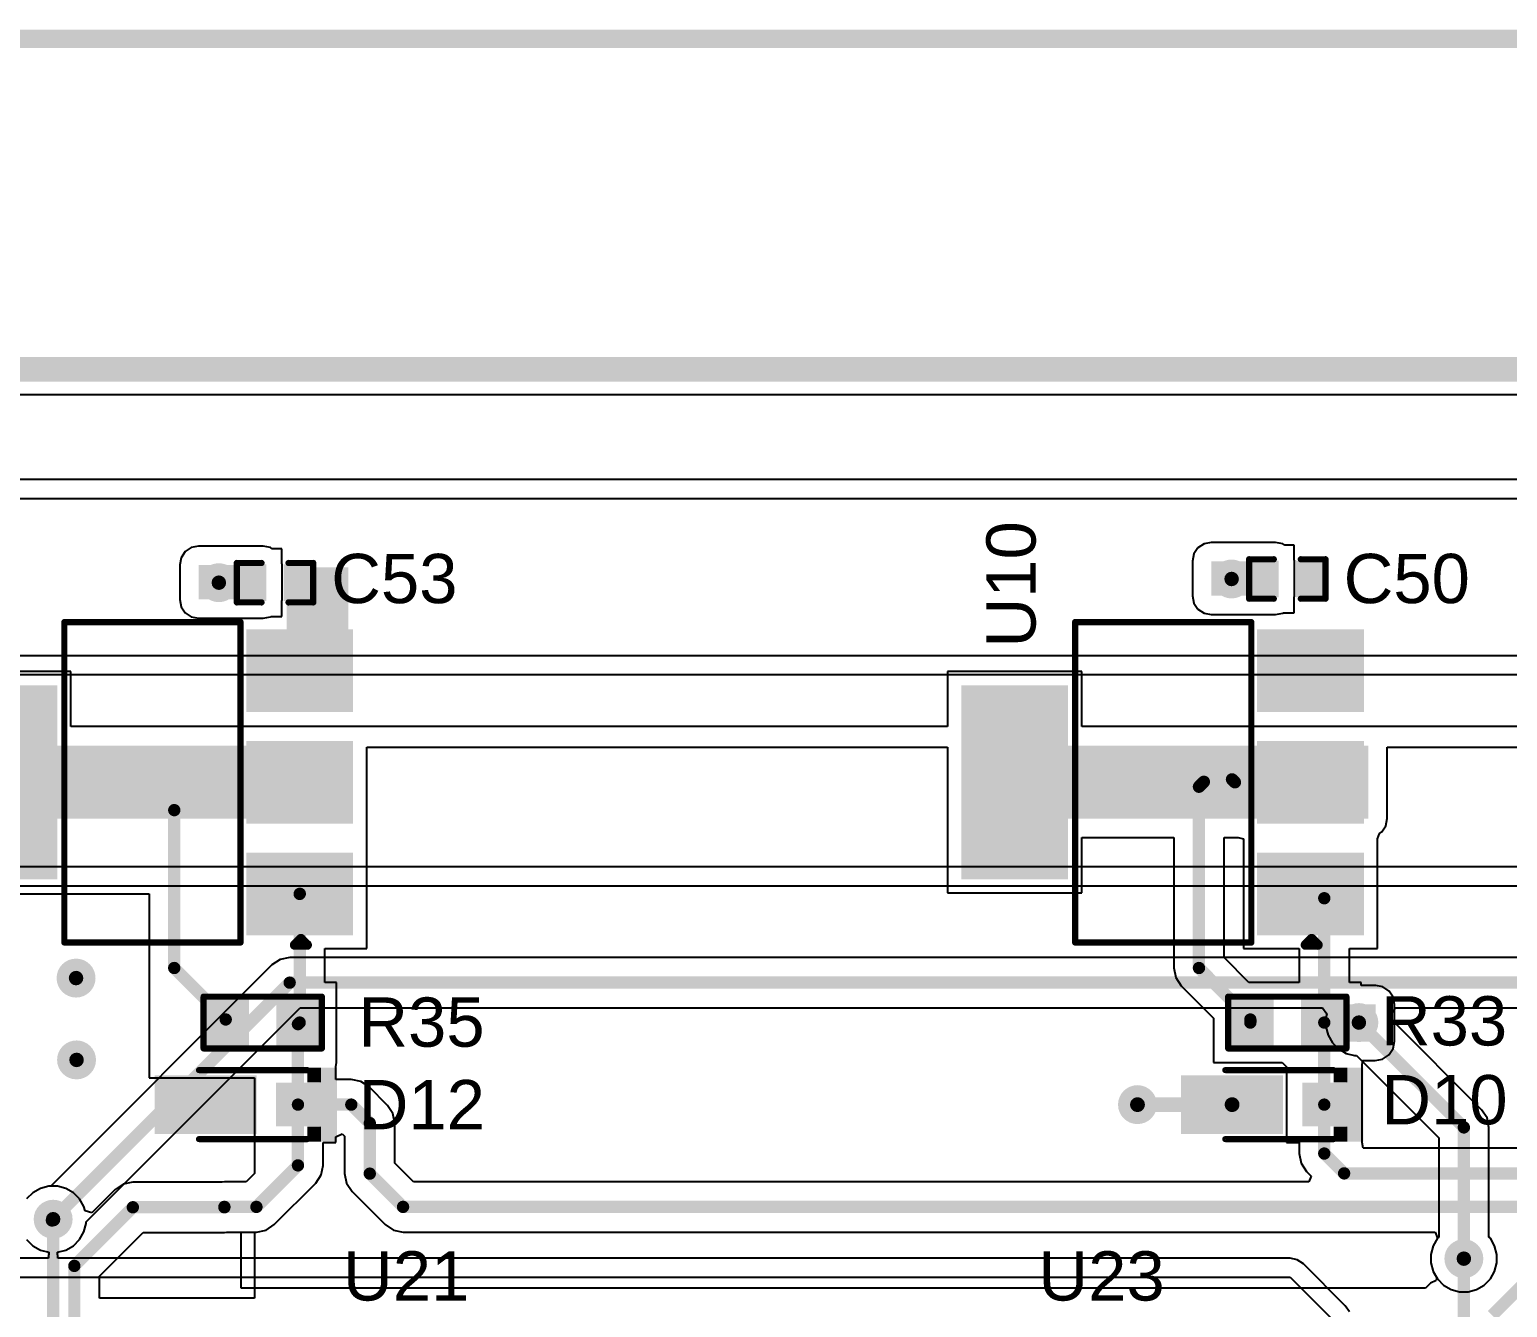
# Model space of a CAD drawing. Header units: millimetres. Extents: x -1.53 to 7.44, y -0.61 to 4.57.
# Drawn here: x 3.516 to 4.715, y 3.494 to 4.532 of the extents above; entities that cross this region are included whole.
import ezdxf

# ---------------------------------------------------------------- set-up
doc = ezdxf.new("R2010")
doc.units = ezdxf.units.MM
doc.header["$MEASUREMENT"] = 0
for name, color, linetype in [('BottomLayer', 5, 'Continuous'), ('BottomSolder', 6, 'Continuous'), ('Mechanical1', 6, 'Continuous'), ('Mechanical2', 216, 'Continuous'), ('TopLayer', 1, 'Continuous'), ('TopOverlay', 2, 'Continuous'), ('TopPaste', 8, 'Continuous'), ('TopSolder', 216, 'Continuous'), ('ViaHoleLayer', 16, 'Continuous')]:
    doc.layers.add(name, color=color, linetype=linetype)
doc.styles.add('Arial', font='', dxfattribs={"height": 0.2})
doc.styles.get('Arial').set_extended_font_data('Arial')

# ---------------------------------------------------------------- blocks, each defined once
blk = doc.blocks.new('SOT__223_74')
at = {"layer": 'TopLayer'}
for points in [[(-0.0748, 0.1594), (0.0748, 0.1594), (0.0748, 0.0807), (-0.0748, 0.0807)], [(-0.1201, -0.0807), (-0.061, -0.0807), (-0.061, -0.1594), (-0.1201, -0.1594)], [(-0.0295, -0.0807), (0.0295, -0.0807), (0.0295, -0.1594), (-0.0295, -0.1594)], [(0.061, -0.0807), (0.1201, -0.0807), (0.1201, -0.1594), (0.061, -0.1594)]]:
    blk.add_hatch(color=1, dxfattribs=at).paths.add_polyline_path(points)
at = {"layer": 'TopPaste'}
for points in [[(-0.0748, 0.1594), (0.0748, 0.1594), (0.0748, 0.0807), (-0.0748, 0.0807)], [(-0.1201, -0.0807), (-0.061, -0.0807), (-0.061, -0.1594), (-0.1201, -0.1594)], [(-0.0295, -0.0807), (0.0295, -0.0807), (0.0295, -0.1594), (-0.0295, -0.1594)], [(0.061, -0.0807), (0.1201, -0.0807), (0.1201, -0.1594), (0.061, -0.1594)]]:
    blk.add_hatch(color=8, dxfattribs=at).paths.add_polyline_path(points)
at = {"layer": 'TopSolder'}
for points in [[(-0.0788, 0.1634), (0.0788, 0.1634), (0.0788, 0.0767), (-0.0788, 0.0767)], [(-0.1241, -0.0767), (-0.057, -0.0767), (-0.057, -0.1634), (-0.1241, -0.1634)], [(-0.0335, -0.0767), (0.0335, -0.0767), (0.0335, -0.1634), (-0.0335, -0.1634)], [(0.057, -0.0767), (0.1241, -0.0767), (0.1241, -0.1634), (0.057, -0.1634)]]:
    blk.add_hatch(color=216, dxfattribs=at).paths.add_polyline_path(points)
at = {"layer": 'TopOverlay'}
for points, const_width in [([(-0.13, 0.071), (-0.13, -0.072)], 0.005), ([(-0.13, 0.071), (0.13, 0.071)], 0.005), ([(0.13, 0.071), (0.13, -0.072)], 0.005), ([(-0.13, -0.072), (0.13, -0.072)], 0.005), ([(-0.132, -0.116), (-0.132, -0.126)], 0.00787), ([(-0.132, -0.116), (-0.127, -0.121)], 0.00787), ([(-0.127, -0.121), (-0.132, -0.126)], 0.00787)]:
    blk.add_lwpolyline(points, dxfattribs=dict(at, const_width=const_width))
for points, const_width in [([(-0.1313, 0.071, 1), (-0.1288, 0.071, 1)], 0.0025), ([(-0.1313, 0.071, 1), (-0.1288, 0.071, 1)], 0.0025), ([(0.1288, 0.071, 1), (0.1313, 0.071, 1)], 0.0025), ([(0.1288, 0.071, 1), (0.1313, 0.071, 1)], 0.0025), ([(-0.1313, -0.072, 1), (-0.1288, -0.072, 1)], 0.0025), ([(-0.1313, -0.072, 1), (-0.1288, -0.072, 1)], 0.0025), ([(0.1288, -0.072, 1), (0.1313, -0.072, 1)], 0.0025), ([(0.1288, -0.072, 1), (0.1313, -0.072, 1)], 0.0025), ([(-0.134, -0.116, 1), (-0.13, -0.116, 1)], 0.00394), ([(-0.134, -0.116, 1), (-0.13, -0.116, 1)], 0.00394), ([(-0.129, -0.121, 1), (-0.125, -0.121, 1)], 0.00394), ([(-0.129, -0.121, 1), (-0.125, -0.121, 1)], 0.00394), ([(-0.134, -0.126, 1), (-0.13, -0.126, 1)], 0.00394), ([(-0.134, -0.126, 1), (-0.13, -0.126, 1)], 0.00394)]:
    blk.add_lwpolyline(points, format="xyb", close=True, dxfattribs=dict(at, const_width=const_width))
blk = doc.blocks.new('SOT__223_77')
at = {"layer": 'TopLayer'}
for points in [[(-0.0748, 0.1594), (0.0748, 0.1594), (0.0748, 0.0807), (-0.0748, 0.0807)], [(-0.1201, -0.0807), (-0.061, -0.0807), (-0.061, -0.1594), (-0.1201, -0.1594)], [(-0.0295, -0.0807), (0.0295, -0.0807), (0.0295, -0.1594), (-0.0295, -0.1594)], [(0.061, -0.0807), (0.1201, -0.0807), (0.1201, -0.1594), (0.061, -0.1594)]]:
    blk.add_hatch(color=1, dxfattribs=at).paths.add_polyline_path(points)
at = {"layer": 'TopPaste'}
for points in [[(-0.0748, 0.1594), (0.0748, 0.1594), (0.0748, 0.0807), (-0.0748, 0.0807)], [(-0.1201, -0.0807), (-0.061, -0.0807), (-0.061, -0.1594), (-0.1201, -0.1594)], [(-0.0295, -0.0807), (0.0295, -0.0807), (0.0295, -0.1594), (-0.0295, -0.1594)], [(0.061, -0.0807), (0.1201, -0.0807), (0.1201, -0.1594), (0.061, -0.1594)]]:
    blk.add_hatch(color=8, dxfattribs=at).paths.add_polyline_path(points)
at = {"layer": 'TopSolder'}
for points in [[(-0.0788, 0.1634), (0.0788, 0.1634), (0.0788, 0.0767), (-0.0788, 0.0767)], [(-0.1241, -0.0767), (-0.057, -0.0767), (-0.057, -0.1634), (-0.1241, -0.1634)], [(-0.0335, -0.0767), (0.0335, -0.0767), (0.0335, -0.1634), (-0.0335, -0.1634)], [(0.057, -0.0767), (0.1241, -0.0767), (0.1241, -0.1634), (0.057, -0.1634)]]:
    blk.add_hatch(color=216, dxfattribs=at).paths.add_polyline_path(points)
at = {"layer": 'TopOverlay'}
for points, const_width in [([(-0.13, 0.071), (-0.13, -0.072)], 0.005), ([(-0.13, 0.071), (0.13, 0.071)], 0.005), ([(0.13, 0.071), (0.13, -0.072)], 0.005), ([(-0.13, -0.072), (0.13, -0.072)], 0.005), ([(-0.132, -0.116), (-0.132, -0.126)], 0.00787), ([(-0.132, -0.116), (-0.127, -0.121)], 0.00787), ([(-0.127, -0.121), (-0.132, -0.126)], 0.00787)]:
    blk.add_lwpolyline(points, dxfattribs=dict(at, const_width=const_width))
for points, const_width in [([(-0.1313, 0.071, 1), (-0.1288, 0.071, 1)], 0.0025), ([(-0.1313, 0.071, 1), (-0.1288, 0.071, 1)], 0.0025), ([(0.1288, 0.071, 1), (0.1313, 0.071, 1)], 0.0025), ([(0.1288, 0.071, 1), (0.1313, 0.071, 1)], 0.0025), ([(-0.1313, -0.072, 1), (-0.1288, -0.072, 1)], 0.0025), ([(-0.1313, -0.072, 1), (-0.1288, -0.072, 1)], 0.0025), ([(0.1288, -0.072, 1), (0.1313, -0.072, 1)], 0.0025), ([(0.1288, -0.072, 1), (0.1313, -0.072, 1)], 0.0025), ([(-0.134, -0.116, 1), (-0.13, -0.116, 1)], 0.00394), ([(-0.134, -0.116, 1), (-0.13, -0.116, 1)], 0.00394), ([(-0.129, -0.121, 1), (-0.125, -0.121, 1)], 0.00394), ([(-0.129, -0.121, 1), (-0.125, -0.121, 1)], 0.00394), ([(-0.134, -0.126, 1), (-0.13, -0.126, 1)], 0.00394), ([(-0.134, -0.126, 1), (-0.13, -0.126, 1)], 0.00394)]:
    blk.add_lwpolyline(points, format="xyb", close=True, dxfattribs=dict(at, const_width=const_width))
blk = doc.blocks.new('R___0603_100')
at = {"layer": 'TopLayer'}
for points in [[(-0.015, 0.0175), (-0.015, -0.0175), (-0.045, -0.0175), (-0.045, 0.0175)], [(0.045, 0.0175), (0.045, -0.0175), (0.015, -0.0175), (0.015, 0.0175)]]:
    blk.add_hatch(color=1, dxfattribs=at).paths.add_polyline_path(points)
at = {"layer": 'TopPaste'}
for points in [[(-0.015, 0.0175), (-0.015, -0.0175), (-0.045, -0.0175), (-0.045, 0.0175)], [(0.045, 0.0175), (0.045, -0.0175), (0.015, -0.0175), (0.015, 0.0175)]]:
    blk.add_hatch(color=8, dxfattribs=at).paths.add_polyline_path(points)
at = {"layer": 'TopSolder'}
for points in [[(-0.011, 0.0215), (-0.011, -0.0215), (-0.049, -0.0215), (-0.049, 0.0215)], [(0.049, 0.0215), (0.049, -0.0215), (0.011, -0.0215), (0.011, 0.0215)]]:
    blk.add_hatch(color=216, dxfattribs=at).paths.add_polyline_path(points)
at = {"layer": 'TopOverlay', "const_width": 0.005}
for points in [[(-0.048, 0.021), (0.048, 0.021)], [(-0.048, -0.021), (-0.048, 0.021)], [(0.048, -0.021), (0.048, 0.021)], [(-0.048, -0.021), (0.048, -0.021)]]:
    blk.add_lwpolyline(points, dxfattribs=at)
at = {"layer": 'TopOverlay', "const_width": 0.0025}
for points in [[(-0.04925, 0.021, 1), (-0.04675, 0.021, 1)], [(-0.04925, 0.021, 1), (-0.04675, 0.021, 1)], [(0.04675, 0.021, 1), (0.04925, 0.021, 1)], [(0.04675, 0.021, 1), (0.04925, 0.021, 1)], [(-0.04925, -0.021, 1), (-0.04675, -0.021, 1)], [(-0.04925, -0.021, 1), (-0.04675, -0.021, 1)], [(0.04675, -0.021, 1), (0.04925, -0.021, 1)], [(0.04675, -0.021, 1), (0.04925, -0.021, 1)]]:
    blk.add_lwpolyline(points, format="xyb", close=True, dxfattribs=at)
blk = doc.blocks.new('R___0603_102')
at = {"layer": 'TopLayer'}
for points in [[(-0.015, 0.0175), (-0.015, -0.0175), (-0.045, -0.0175), (-0.045, 0.0175)], [(0.045, 0.0175), (0.045, -0.0175), (0.015, -0.0175), (0.015, 0.0175)]]:
    blk.add_hatch(color=1, dxfattribs=at).paths.add_polyline_path(points)
at = {"layer": 'TopPaste'}
for points in [[(-0.015, 0.0175), (-0.015, -0.0175), (-0.045, -0.0175), (-0.045, 0.0175)], [(0.045, 0.0175), (0.045, -0.0175), (0.015, -0.0175), (0.015, 0.0175)]]:
    blk.add_hatch(color=8, dxfattribs=at).paths.add_polyline_path(points)
at = {"layer": 'TopSolder'}
for points in [[(-0.011, 0.0215), (-0.011, -0.0215), (-0.049, -0.0215), (-0.049, 0.0215)], [(0.049, 0.0215), (0.049, -0.0215), (0.011, -0.0215), (0.011, 0.0215)]]:
    blk.add_hatch(color=216, dxfattribs=at).paths.add_polyline_path(points)
at = {"layer": 'TopOverlay', "const_width": 0.005}
for points in [[(-0.048, 0.021), (0.048, 0.021)], [(-0.048, -0.021), (-0.048, 0.021)], [(0.048, -0.021), (0.048, 0.021)], [(-0.048, -0.021), (0.048, -0.021)]]:
    blk.add_lwpolyline(points, dxfattribs=at)
at = {"layer": 'TopOverlay', "const_width": 0.0025}
for points in [[(-0.04925, 0.021, 1), (-0.04675, 0.021, 1)], [(-0.04925, 0.021, 1), (-0.04675, 0.021, 1)], [(0.04675, 0.021, 1), (0.04925, 0.021, 1)], [(0.04675, 0.021, 1), (0.04925, 0.021, 1)], [(-0.04925, -0.021, 1), (-0.04675, -0.021, 1)], [(-0.04925, -0.021, 1), (-0.04675, -0.021, 1)], [(0.04675, -0.021, 1), (0.04925, -0.021, 1)], [(0.04675, -0.021, 1), (0.04925, -0.021, 1)]]:
    blk.add_lwpolyline(points, format="xyb", close=True, dxfattribs=at)
blk = doc.blocks.new('M____SMP_166')
at = {"layer": 'TopLayer'}
for points in [[(-0.0768, 0.0217), (0.002, 0.0217), (0.002, -0.0217), (-0.0768, -0.0217)], [(0.0217, 0.0157), (0.0531, 0.0157), (0.0531, -0.0157), (0.0217, -0.0157)]]:
    blk.add_hatch(color=1, dxfattribs=at).paths.add_polyline_path(points)
at = {"layer": 'TopOverlay'}
for points in [[(0.045, 0.018), (0.056, 0.018), (0.056, 0.03), (0.045, 0.03)], [(0.069, 0.03), (0.055, 0.03), (0.055, -0.03), (0.069, -0.03)], [(0.045, -0.03), (0.056, -0.03), (0.056, -0.018), (0.045, -0.018)]]:
    blk.add_hatch(color=2, dxfattribs=at).paths.add_polyline_path(points)
at = {"layer": 'TopPaste'}
for points in [[(-0.0768, 0.0217), (0.002, 0.0217), (0.002, -0.0217), (-0.0768, -0.0217)], [(0.0217, 0.0157), (0.0531, 0.0157), (0.0531, -0.0157), (0.0217, -0.0157)]]:
    blk.add_hatch(color=8, dxfattribs=at).paths.add_polyline_path(points)
at = {"layer": 'TopSolder'}
for points in [[(-0.0788, 0.0237), (0.004, 0.0237), (0.004, -0.0237), (-0.0788, -0.0237)], [(0.0197, 0.0177), (0.0551, 0.0177), (0.0551, -0.0177), (0.0197, -0.0177)]]:
    blk.add_hatch(color=216, dxfattribs=at).paths.add_polyline_path(points)
at = {"layer": 'TopOverlay', "const_width": 0.005}
for points in [[(-0.043, 0.028), (0.045, 0.028)], [(-0.043, -0.028), (0.045, -0.028)]]:
    blk.add_lwpolyline(points, dxfattribs=at)
at = {"layer": 'TopOverlay', "const_width": 0.0025}
for points in [[(-0.0442, 0.028, 1), (-0.0418, 0.028, 1)], [(0.0437, 0.028, 1), (0.0462, 0.028, 1)], [(-0.0442, -0.028, 1), (-0.0418, -0.028, 1)], [(0.0437, -0.028, 1), (0.0462, -0.028, 1)]]:
    blk.add_lwpolyline(points, format="xyb", close=True, dxfattribs=at)
blk = doc.blocks.new('M____SMP_168')
at = {"layer": 'TopLayer'}
for points in [[(-0.0768, 0.0217), (0.002, 0.0217), (0.002, -0.0217), (-0.0768, -0.0217)], [(0.0217, 0.0157), (0.0531, 0.0157), (0.0531, -0.0157), (0.0217, -0.0157)]]:
    blk.add_hatch(color=1, dxfattribs=at).paths.add_polyline_path(points)
at = {"layer": 'TopOverlay'}
for points in [[(0.045, 0.018), (0.056, 0.018), (0.056, 0.03), (0.045, 0.03)], [(0.069, 0.03), (0.055, 0.03), (0.055, -0.03), (0.069, -0.03)], [(0.045, -0.03), (0.056, -0.03), (0.056, -0.018), (0.045, -0.018)]]:
    blk.add_hatch(color=2, dxfattribs=at).paths.add_polyline_path(points)
at = {"layer": 'TopPaste'}
for points in [[(-0.0768, 0.0217), (0.002, 0.0217), (0.002, -0.0217), (-0.0768, -0.0217)], [(0.0217, 0.0157), (0.0531, 0.0157), (0.0531, -0.0157), (0.0217, -0.0157)]]:
    blk.add_hatch(color=8, dxfattribs=at).paths.add_polyline_path(points)
at = {"layer": 'TopSolder'}
for points in [[(-0.0788, 0.0237), (0.004, 0.0237), (0.004, -0.0237), (-0.0788, -0.0237)], [(0.0197, 0.0177), (0.0551, 0.0177), (0.0551, -0.0177), (0.0197, -0.0177)]]:
    blk.add_hatch(color=216, dxfattribs=at).paths.add_polyline_path(points)
at = {"layer": 'TopOverlay', "const_width": 0.005}
for points in [[(-0.043, 0.028), (0.045, 0.028)], [(-0.043, -0.028), (0.045, -0.028)]]:
    blk.add_lwpolyline(points, dxfattribs=at)
at = {"layer": 'TopOverlay', "const_width": 0.0025}
for points in [[(-0.0442, 0.028, 1), (-0.0418, 0.028, 1)], [(0.0437, 0.028, 1), (0.0462, 0.028, 1)], [(-0.0442, -0.028, 1), (-0.0418, -0.028, 1)], [(0.0437, -0.028, 1), (0.0462, -0.028, 1)]]:
    blk.add_lwpolyline(points, format="xyb", close=True, dxfattribs=at)
blk = doc.blocks.new('C___0402_180')
at = {"layer": 'TopLayer'}
for points in [[(-0.0275, -0.0125), (-0.0275, 0.0125), (-0.0095, 0.0125), (-0.0095, -0.0125)], [(0.0095, -0.0125), (0.0095, 0.0125), (0.0275, 0.0125), (0.0275, -0.0125)]]:
    blk.add_hatch(color=1, dxfattribs=at).paths.add_polyline_path(points)
at = {"layer": 'TopPaste'}
for points in [[(-0.0275, -0.0125), (-0.0275, 0.0125), (-0.0095, 0.0125), (-0.0095, -0.0125)], [(0.0095, -0.0125), (0.0095, 0.0125), (0.0275, 0.0125), (0.0275, -0.0125)]]:
    blk.add_hatch(color=8, dxfattribs=at).paths.add_polyline_path(points)
at = {"layer": 'TopSolder'}
for points in [[(-0.0299, -0.0149), (-0.0299, 0.0149), (-0.0071, 0.0149), (-0.0071, -0.0149)], [(0.0071, -0.0149), (0.0071, 0.0149), (0.0299, 0.0149), (0.0299, -0.0149)]]:
    blk.add_hatch(color=216, dxfattribs=at).paths.add_polyline_path(points)
at = {"layer": 'TopOverlay', "const_width": 0.005}
for points in [[(-0.031, 0.016), (-0.011, 0.016)], [(-0.031, -0.016), (-0.031, 0.016)], [(0.011, 0.016), (0.031, 0.016)], [(0.031, -0.016), (0.031, 0.016)], [(-0.031, -0.016), (-0.011, -0.016)], [(0.011, -0.016), (0.031, -0.016)]]:
    blk.add_lwpolyline(points, dxfattribs=at)
at = {"layer": 'TopOverlay', "const_width": 0.0025}
for points in [[(-0.0323, 0.016, 1), (-0.0297, 0.016, 1)], [(-0.0323, 0.016, 1), (-0.0297, 0.016, 1)], [(-0.0123, 0.016, 1), (-0.0097, 0.016, 1)], [(0.0097, 0.016, 1), (0.0123, 0.016, 1)], [(0.0297, 0.016, 1), (0.0323, 0.016, 1)], [(0.0297, 0.016, 1), (0.0323, 0.016, 1)], [(-0.0323, -0.016, 1), (-0.0297, -0.016, 1)], [(-0.0323, -0.016, 1), (-0.0297, -0.016, 1)], [(-0.0123, -0.016, 1), (-0.0097, -0.016, 1)], [(0.0097, -0.016, 1), (0.0123, -0.016, 1)], [(0.0297, -0.016, 1), (0.0323, -0.016, 1)], [(0.0297, -0.016, 1), (0.0323, -0.016, 1)]]:
    blk.add_lwpolyline(points, format="xyb", close=True, dxfattribs=at)
blk = doc.blocks.new('C___0402_183')
at = {"layer": 'TopLayer'}
for points in [[(-0.0275, -0.0125), (-0.0275, 0.0125), (-0.0095, 0.0125), (-0.0095, -0.0125)], [(0.0095, -0.0125), (0.0095, 0.0125), (0.0275, 0.0125), (0.0275, -0.0125)]]:
    blk.add_hatch(color=1, dxfattribs=at).paths.add_polyline_path(points)
at = {"layer": 'TopPaste'}
for points in [[(-0.0275, -0.0125), (-0.0275, 0.0125), (-0.0095, 0.0125), (-0.0095, -0.0125)], [(0.0095, -0.0125), (0.0095, 0.0125), (0.0275, 0.0125), (0.0275, -0.0125)]]:
    blk.add_hatch(color=8, dxfattribs=at).paths.add_polyline_path(points)
at = {"layer": 'TopSolder'}
for points in [[(-0.0299, -0.0149), (-0.0299, 0.0149), (-0.0071, 0.0149), (-0.0071, -0.0149)], [(0.0071, -0.0149), (0.0071, 0.0149), (0.0299, 0.0149), (0.0299, -0.0149)]]:
    blk.add_hatch(color=216, dxfattribs=at).paths.add_polyline_path(points)
at = {"layer": 'TopOverlay', "const_width": 0.005}
for points in [[(-0.031, 0.016), (-0.011, 0.016)], [(-0.031, -0.016), (-0.031, 0.016)], [(0.011, 0.016), (0.031, 0.016)], [(0.031, -0.016), (0.031, 0.016)], [(-0.031, -0.016), (-0.011, -0.016)], [(0.011, -0.016), (0.031, -0.016)]]:
    blk.add_lwpolyline(points, dxfattribs=at)
at = {"layer": 'TopOverlay', "const_width": 0.0025}
for points in [[(-0.0323, 0.016, 1), (-0.0297, 0.016, 1)], [(-0.0323, 0.016, 1), (-0.0297, 0.016, 1)], [(-0.0123, 0.016, 1), (-0.0097, 0.016, 1)], [(0.0097, 0.016, 1), (0.0123, 0.016, 1)], [(0.0297, 0.016, 1), (0.0323, 0.016, 1)], [(0.0297, 0.016, 1), (0.0323, 0.016, 1)], [(-0.0323, -0.016, 1), (-0.0297, -0.016, 1)], [(-0.0323, -0.016, 1), (-0.0297, -0.016, 1)], [(-0.0123, -0.016, 1), (-0.0097, -0.016, 1)], [(0.0097, -0.016, 1), (0.0123, -0.016, 1)], [(0.0297, -0.016, 1), (0.0323, -0.016, 1)], [(0.0297, -0.016, 1), (0.0323, -0.016, 1)]]:
    blk.add_lwpolyline(points, format="xyb", close=True, dxfattribs=at)

msp = doc.modelspace()

# ---------------------------------------------------------------- hatches: boundary and pattern name
at = {"layer": 'BottomLayer'}
h = msp.add_hatch(color=5, dxfattribs=at)
edge = h.paths.add_edge_path()
edge.add_arc((3.6695, 4.0826), 0.0118, 0, 360)
h = msp.add_hatch(color=5, dxfattribs=at)
edge = h.paths.add_edge_path()
edge.add_arc((4.4915, 4.0856), 0.0118, 0, 360)
h = msp.add_hatch(color=5, dxfattribs=at)
edge = h.paths.add_edge_path()
edge.add_arc((3.5536, 3.7617), 0.0118, 0, 360)
h = msp.add_hatch(color=5, dxfattribs=at)
edge = h.paths.add_edge_path()
edge.add_arc((4.5948, 3.7256), 0.0118, 0, 360)
h = msp.add_hatch(color=5, dxfattribs=at)
edge = h.paths.add_edge_path()
edge.add_arc((3.554, 3.6953), 0.0118, 0, 360)
h = msp.add_hatch(color=5, dxfattribs=at)
edge = h.paths.add_edge_path()
edge.add_arc((4.4151, 3.659), 0.0118, 0, 360)
h = msp.add_hatch(color=5, dxfattribs=at)
edge = h.paths.add_edge_path()
edge.add_arc((3.535, 3.566), 0.0118, 0, 360)
h = msp.add_hatch(color=5, dxfattribs=at)
edge = h.paths.add_edge_path()
edge.add_arc((4.68, 3.534), 0.0118, 0, 360)
at = {"layer": 'BottomSolder'}
h = msp.add_hatch(color=6, dxfattribs=at)
edge = h.paths.add_edge_path()
edge.add_arc((3.6695, 4.0826), 0.0158, 0, 360)
h = msp.add_hatch(color=6, dxfattribs=at)
edge = h.paths.add_edge_path()
edge.add_arc((4.4915, 4.0856), 0.0158, 0, 360)
h = msp.add_hatch(color=6, dxfattribs=at)
edge = h.paths.add_edge_path()
edge.add_arc((3.5536, 3.7617), 0.0158, 0, 360)
h = msp.add_hatch(color=6, dxfattribs=at)
edge = h.paths.add_edge_path()
edge.add_arc((4.5948, 3.7256), 0.0158, 0, 360)
h = msp.add_hatch(color=6, dxfattribs=at)
edge = h.paths.add_edge_path()
edge.add_arc((3.554, 3.6953), 0.0158, 0, 360)
h = msp.add_hatch(color=6, dxfattribs=at)
edge = h.paths.add_edge_path()
edge.add_arc((4.4151, 3.659), 0.0158, 0, 360)
h = msp.add_hatch(color=6, dxfattribs=at)
edge = h.paths.add_edge_path()
edge.add_arc((3.535, 3.566), 0.0158, 0, 360)
h = msp.add_hatch(color=6, dxfattribs=at)
edge = h.paths.add_edge_path()
edge.add_arc((4.68, 3.534), 0.0158, 0, 360)
at = {"layer": 'TopLayer'}
for points in [[(3.7056, 4.097), (3.653, 4.097), (3.653, 4.069), (3.7056, 4.069)], [(3.7246, 3.9817), (3.7745, 3.9817), (3.7745, 4.0951), (3.7246, 4.0951)], [(4.5272, 4.1), (4.475, 4.1), (4.475, 4.072), (4.5272, 4.072)], [(3.4846, 3.8911), (3.7641, 3.8911), (3.7641, 3.9502), (3.4846, 3.9502)], [(4.2977, 3.8911), (4.6025, 3.8911), (4.6025, 3.9502), (4.2977, 3.9502)], [(4.5655, 3.7104), (4.6085, 3.7104), (4.6085, 3.7404), (4.5655, 3.7404)], [(4.5667, 3.71), (4.608, 3.71), (4.608, 3.74), (4.5667, 3.74)]]:
    msp.add_hatch(color=1, dxfattribs=at).paths.add_polyline_path(points)
h = msp.add_hatch(color=1, dxfattribs=at)
edge = h.paths.add_edge_path()
edge.add_arc((3.6695, 4.0826), 0.0118, 0, 360)
h = msp.add_hatch(color=1, dxfattribs=at)
edge = h.paths.add_edge_path()
edge.add_arc((4.4915, 4.0856), 0.0118, 0, 360)
h = msp.add_hatch(color=1, dxfattribs=at)
edge = h.paths.add_edge_path()
edge.add_arc((3.5536, 3.7617), 0.0118, 0, 360)
h = msp.add_hatch(color=1, dxfattribs=at)
edge = h.paths.add_edge_path()
edge.add_arc((4.5948, 3.7256), 0.0118, 0, 360)
h = msp.add_hatch(color=1, dxfattribs=at)
edge = h.paths.add_edge_path()
edge.add_arc((3.554, 3.6953), 0.0118, 0, 360)
h = msp.add_hatch(color=1, dxfattribs=at)
edge = h.paths.add_edge_path()
edge.add_arc((4.4151, 3.659), 0.0118, 0, 360)
h = msp.add_hatch(color=1, dxfattribs=at)
edge = h.paths.add_edge_path()
edge.add_arc((3.535, 3.566), 0.0118, 0, 360)
h = msp.add_hatch(color=1, dxfattribs=at)
edge = h.paths.add_edge_path()
edge.add_arc((4.68, 3.534), 0.0118, 0, 360)
at = {"layer": 'TopSolder'}
h = msp.add_hatch(color=216, dxfattribs=at)
edge = h.paths.add_edge_path()
edge.add_arc((3.6695, 4.0826), 0.0158, 0, 360)
h = msp.add_hatch(color=216, dxfattribs=at)
edge = h.paths.add_edge_path()
edge.add_arc((4.4915, 4.0856), 0.0158, 0, 360)
h = msp.add_hatch(color=216, dxfattribs=at)
edge = h.paths.add_edge_path()
edge.add_arc((3.5536, 3.7617), 0.0158, 0, 360)
h = msp.add_hatch(color=216, dxfattribs=at)
edge = h.paths.add_edge_path()
edge.add_arc((4.5948, 3.7256), 0.0158, 0, 360)
h = msp.add_hatch(color=216, dxfattribs=at)
edge = h.paths.add_edge_path()
edge.add_arc((3.554, 3.6953), 0.0158, 0, 360)
h = msp.add_hatch(color=216, dxfattribs=at)
edge = h.paths.add_edge_path()
edge.add_arc((4.4151, 3.659), 0.0158, 0, 360)
h = msp.add_hatch(color=216, dxfattribs=at)
edge = h.paths.add_edge_path()
edge.add_arc((3.535, 3.566), 0.0158, 0, 360)
h = msp.add_hatch(color=216, dxfattribs=at)
edge = h.paths.add_edge_path()
edge.add_arc((4.68, 3.534), 0.0158, 0, 360)
at = {"layer": 'ViaHoleLayer'}
h = msp.add_hatch(color=16, dxfattribs=at)
edge = h.paths.add_edge_path()
edge.add_arc((4.4915, 4.0856), 0.00591, 0, 360)
h = msp.add_hatch(color=16, dxfattribs=at)
edge = h.paths.add_edge_path()
edge.add_arc((3.6695, 4.0826), 0.00591, 0, 360)
h = msp.add_hatch(color=16, dxfattribs=at)
edge = h.paths.add_edge_path()
edge.add_arc((3.5536, 3.7617), 0.00591, 0, 360)
h = msp.add_hatch(color=16, dxfattribs=at)
edge = h.paths.add_edge_path()
edge.add_arc((4.5948, 3.7256), 0.00591, 0, 360)
h = msp.add_hatch(color=16, dxfattribs=at)
edge = h.paths.add_edge_path()
edge.add_arc((3.554, 3.6953), 0.00591, 0, 360)
h = msp.add_hatch(color=16, dxfattribs=at)
edge = h.paths.add_edge_path()
edge.add_arc((4.4151, 3.659), 0.00591, 0, 360)
h = msp.add_hatch(color=16, dxfattribs=at)
edge = h.paths.add_edge_path()
edge.add_arc((3.535, 3.566), 0.00591, 0, 360)
h = msp.add_hatch(color=16, dxfattribs=at)
edge = h.paths.add_edge_path()
edge.add_arc((4.68, 3.534), 0.00591, 0, 360)

# ---------------------------------------------------------------- linework, layer by layer
at = {"layer": 'BottomLayer'}
for p, q in [((-1.4358, 4.2354), (6.9611, 4.2354)), ((6.149, 4.0233), (3.4164, 4.0233)), ((3.4164, 4.008), (6.149, 4.008)), ((6.102, 3.852), (3.129, 3.852)), ((3.1353, 3.8367), (6.0957, 3.8367)), ((3.7126, 3.7724), (3.533, 3.5928)), ((3.7192, 3.7768), (3.7126, 3.7724)), ((3.727, 3.7784), (3.7192, 3.7768)), ((6.1469, 3.7784), (3.727, 3.7784)), ((3.5618, 3.564), (3.7354, 3.7376)), ((3.7354, 3.7376), (4.5653, 3.7376)), ((4.5653, 3.7376), (4.5689, 3.7326)), ((4.5689, 3.7326), (4.568, 3.7292)), ((4.6207, 3.7326), (4.6244, 3.7376)), ((4.6216, 3.7292), (4.6207, 3.7326)), ((4.6244, 3.7376), (5.3797, 3.7376)), ((4.568, 3.7292), (4.568, 3.7221)), ((4.568, 3.7221), (4.5698, 3.7153)), ((4.6216, 3.7277), (4.6216, 3.7292)), ((4.6944, 3.6549), (4.6216, 3.7277)), ((4.5698, 3.7153), (4.5734, 3.7092)), ((4.5734, 3.7092), (4.5784, 3.7042)), ((4.5784, 3.7042), (4.5845, 3.7006)), ((4.5845, 3.7006), (4.5913, 3.6988)), ((4.5913, 3.6988), (4.5928, 3.6988)), ((4.5928, 3.6988), (4.6596, 3.632)), ((4.6988, 3.6483), (4.6944, 3.6549)), ((4.7004, 3.6405), (4.6988, 3.6483)), ((4.7004, 3.5515), (4.7004, 3.6405)), ((4.6596, 3.632), (4.6596, 3.5515)), ((3.5185, 3.5875), (3.5135, 3.5825)), ((3.5247, 3.591), (3.5185, 3.5875)), ((3.5315, 3.5928), (3.5247, 3.591)), ((3.533, 3.5928), (3.5315, 3.5928)), ((3.5618, 3.5625), (3.5618, 3.564)), ((3.5565, 3.5495), (3.56, 3.5557)), ((3.56, 3.5557), (3.5618, 3.5625)), ((4.6596, 3.5515), (4.6585, 3.5505)), ((4.7015, 3.5505), (4.7004, 3.5515)), ((3.5135, 3.5495), (3.5185, 3.5445)), ((3.5185, 3.5445), (3.5247, 3.541)), ((3.5247, 3.541), (3.5315, 3.5392)), ((3.5315, 3.5392), (3.5312, 3.5343)), ((3.5385, 3.5392), (3.5453, 3.541)), ((3.5388, 3.5343), (3.5385, 3.5392)), ((3.5453, 3.541), (3.5515, 3.5445)), ((3.5515, 3.5445), (3.5565, 3.5495)), ((4.655, 3.5443), (4.6532, 3.5375)), ((4.6585, 3.5505), (4.655, 3.5443)), ((4.705, 3.5443), (4.7015, 3.5505)), ((4.7068, 3.5375), (4.705, 3.5443)), ((3.5312, 3.5343), (3.1813, 3.5343)), ((4.539, 3.5343), (3.5388, 3.5343)), ((4.5448, 3.5331), (4.539, 3.5343)), ((4.5498, 3.5298), (4.5448, 3.5331)), ((4.5838, 3.4958), (4.5498, 3.5298)), ((4.6532, 3.5375), (4.6532, 3.5305)), ((4.6532, 3.5305), (4.655, 3.5237)), ((4.705, 3.5237), (4.7068, 3.5305)), ((4.7068, 3.5305), (4.7068, 3.5375)), ((3.175, 3.519), (4.539, 3.519)), ((4.539, 3.519), (4.573, 3.485)), ((4.655, 3.5237), (4.6585, 3.5175)), ((4.6585, 3.5175), (4.6635, 3.5125)), ((4.6965, 3.5125), (4.7015, 3.5175)), ((4.7015, 3.5175), (4.705, 3.5237)), ((4.6635, 3.5125), (4.6697, 3.509)), ((4.6697, 3.509), (4.6765, 3.5072)), ((4.6765, 3.5072), (4.6835, 3.5072)), ((4.6835, 3.5072), (4.6903, 3.509)), ((4.6903, 3.509), (4.6965, 3.5125)), ((4.5871, 3.4909), (4.5838, 3.4958))]:
    msp.add_line(p, q, dxfattribs=at)
at = {"layer": 'BottomLayer', "const_width": 0.01}
for points in [[(3.535, 3.566), (3.727, 3.758)], [(3.727, 3.758), (6.147, 3.758)], [(4.5948, 3.7256), (4.68, 3.6405)], [(4.68, 3.534), (4.68, 3.6405)], [(3.534, 3.565), (3.535, 3.566)]]:
    msp.add_lwpolyline(points, dxfattribs=at)
at = {"layer": 'BottomLayer', "const_width": 0.005}
for points in [[(3.7245, 3.758, 1), (3.7295, 3.758, 1)], [(3.7245, 3.758, 1), (3.7295, 3.758, 1)], [(4.5923, 3.7256, 1), (4.5973, 3.7256, 1)], [(4.6775, 3.6405, 1), (4.6825, 3.6405, 1)], [(4.6775, 3.6405, 1), (4.6825, 3.6405, 1)], [(3.5315, 3.565, 1), (3.5365, 3.565, 1)], [(3.5325, 3.566, 1), (3.5375, 3.566, 1)], [(3.5325, 3.566, 1), (3.5375, 3.566, 1)], [(4.6775, 3.534, 1), (4.6825, 3.534, 1)]]:
    msp.add_lwpolyline(points, format="xyb", close=True, dxfattribs=at)
at = {"layer": 'Mechanical1', "const_width": 0.015}
msp.add_lwpolyline([(3.1292, 4.524), (7.0454, 4.524)], dxfattribs=at)
at = {"layer": 'Mechanical2', "const_width": 0.02}
msp.add_lwpolyline([(-1.4358, 4.2558), (6.9611, 4.2558)], dxfattribs=at)
at = {"layer": 'TopLayer'}
for p, q in [((1.861, 4.2354), (6.725, 4.2354)), ((6.255, 4.1663), (2.962, 4.1663)), ((2.962, 4.151), (6.255, 4.151)), ((4.475, 4.1153), (4.4691, 4.1141)), ((4.5272, 4.1153), (4.475, 4.1153)), ((4.5331, 4.1141), (4.5272, 4.1153)), ((3.6389, 4.1029), (3.6377, 4.097)), ((3.6422, 4.1078), (3.6389, 4.1029)), ((3.6471, 4.1111), (3.6422, 4.1078)), ((3.653, 4.1123), (3.6471, 4.1111)), ((3.7056, 4.1123), (3.653, 4.1123)), ((3.7114, 4.1111), (3.7056, 4.1123)), ((3.7129, 4.1101), (3.7114, 4.1111)), ((3.7206, 4.1101), (3.7129, 4.1101)), ((3.7206, 4.0985), (3.7206, 4.1101)), ((4.4609, 4.1059), (4.4597, 4.1)), ((4.4642, 4.1108), (4.4609, 4.1059)), ((4.4691, 4.1141), (4.4642, 4.1108)), ((4.5346, 4.1131), (4.5331, 4.1141)), ((4.5422, 4.1131), (4.5346, 4.1131)), ((4.5422, 4.1015), (4.5422, 4.1131)), ((3.6377, 4.097), (3.6377, 4.069)), ((3.7209, 4.097), (3.7206, 4.0985)), ((3.7209, 4.069), (3.7209, 4.097)), ((4.4597, 4.1), (4.4597, 4.072)), ((4.5425, 4.1), (4.5422, 4.1015)), ((4.5425, 4.072), (4.5425, 4.1)), ((3.6377, 4.069), (3.6389, 4.0631)), ((3.7206, 4.0675), (3.7209, 4.069)), ((3.7206, 4.0551), (3.7206, 4.0675)), ((4.4597, 4.072), (4.4609, 4.0661)), ((4.5422, 4.0705), (4.5425, 4.072)), ((4.5422, 4.0581), (4.5422, 4.0705)), ((3.6389, 4.0631), (3.6422, 4.0582)), ((3.6422, 4.0582), (3.6471, 4.0549)), ((3.6471, 4.0549), (3.653, 4.0537)), ((3.7056, 4.0537), (3.7114, 4.0549)), ((3.7114, 4.0549), (3.7118, 4.0551)), ((3.7118, 4.0551), (3.7206, 4.0551)), ((4.4609, 4.0661), (4.4642, 4.0612)), ((4.4642, 4.0612), (4.4691, 4.0579)), ((4.4691, 4.0579), (4.475, 4.0567)), ((4.475, 4.0567), (4.5272, 4.0567)), ((4.5272, 4.0567), (4.5331, 4.0579)), ((4.5331, 4.0579), (4.5335, 4.0581)), ((4.5335, 4.0581), (4.5422, 4.0581)), ((3.653, 4.0537), (3.7056, 4.0537)), ((3.5494, 4.0104), (3.4406, 4.0104)), ((3.5494, 3.966), (3.5494, 4.0104)), ((4.3698, 4.0104), (4.261, 4.0104)), ((4.261, 4.0104), (4.261, 3.966)), ((4.3698, 3.966), (4.3698, 4.0104)), ((4.261, 3.966), (3.5494, 3.966)), ((5.0815, 3.966), (4.3698, 3.966)), ((3.7895, 3.8796), (3.7895, 3.949)), ((3.7895, 3.949), (4.261, 3.949)), ((4.261, 3.949), (4.261, 3.8308)), ((4.6178, 3.8911), (4.6178, 3.949)), ((4.6178, 3.949), (5.0815, 3.949)), ((4.6167, 3.8853), (4.6178, 3.8911)), ((3.7895, 3.8761), (3.7895, 3.8796)), ((3.7895, 3.8746), (3.7895, 3.8761)), ((3.7895, 3.8761), (3.7895, 3.8761)), ((3.7895, 3.7856), (3.7895, 3.8746)), ((3.7895, 3.8746), (3.7895, 3.8746)), ((4.3698, 3.8308), (4.3698, 3.8758)), ((4.3698, 3.8758), (4.4446, 3.8758)), ((4.4446, 3.8758), (4.4446, 3.7699)), ((4.4854, 3.7783), (4.4854, 3.8758)), ((4.4854, 3.8758), (4.4967, 3.8758)), ((4.4967, 3.8758), (4.5012, 3.8746)), ((4.5012, 3.8746), (4.5012, 3.7856)), ((4.6099, 3.8746), (4.6114, 3.879)), ((4.6099, 3.7856), (4.6099, 3.8746)), ((4.6099, 3.8746), (4.6099, 3.8746)), ((4.6114, 3.879), (4.6133, 3.8803)), ((4.6133, 3.8803), (4.6167, 3.8853)), ((3.4556, 3.83), (3.6129, 3.83)), ((3.6129, 3.83), (3.6129, 3.7699)), ((4.261, 3.8308), (4.3698, 3.8308)), ((3.7555, 3.7581), (3.7555, 3.7856)), ((3.7555, 3.7856), (3.7895, 3.7856)), ((4.5012, 3.7856), (4.5464, 3.7856)), ((4.5464, 3.7856), (4.5464, 3.7581)), ((4.5871, 3.7581), (4.5871, 3.7856)), ((4.5871, 3.7856), (4.6099, 3.7856)), ((3.6129, 3.7699), (3.613, 3.7696)), ((3.613, 3.7696), (3.613, 3.6807)), ((4.4446, 3.7699), (4.4462, 3.7621)), ((4.5056, 3.7581), (4.4854, 3.7783)), ((3.7651, 3.7581), (3.7555, 3.7581)), ((3.7651, 3.6945), (3.7651, 3.7581)), ((4.4462, 3.7621), (4.4506, 3.7555)), ((4.4506, 3.7555), (4.4767, 3.7293)), ((4.5464, 3.7581), (4.5056, 3.7581)), ((4.5967, 3.7581), (4.5871, 3.7581)), ((4.5967, 3.7557), (4.5967, 3.7581)), ((4.6085, 3.7557), (4.5967, 3.7557)), ((4.6143, 3.7545), (4.6085, 3.7557)), ((4.6193, 3.7512), (4.6143, 3.7545)), ((4.6226, 3.7463), (4.6193, 3.7512)), ((4.6238, 3.7404), (4.6226, 3.7463)), ((4.6238, 3.7104), (4.6238, 3.7404)), ((4.4767, 3.7293), (4.4767, 3.6931)), ((4.6226, 3.7046), (4.6238, 3.7104)), ((3.7651, 3.6931), (3.7651, 3.6945)), ((4.5975, 3.6897), (4.5976, 3.6947)), ((4.5976, 3.6947), (4.608, 3.6947)), ((4.608, 3.6947), (4.6139, 3.6959)), ((4.6139, 3.6959), (4.6188, 3.6992)), ((4.6188, 3.6992), (4.6189, 3.6994)), ((4.6189, 3.6994), (4.6193, 3.6996)), ((4.6193, 3.6996), (4.6226, 3.7046)), ((3.7645, 3.6897), (3.7651, 3.6931)), ((3.7645, 3.6794), (3.7645, 3.6897)), ((3.7645, 3.6897), (3.7645, 3.6897)), ((3.7651, 3.6931), (3.7651, 3.6931)), ((4.4767, 3.6931), (4.5324, 3.6931)), ((4.5324, 3.6931), (4.536, 3.6897)), ((4.536, 3.6897), (4.536, 3.6283)), ((4.5975, 3.6283), (4.5975, 3.6897)), ((4.5975, 3.6897), (4.5975, 3.6897)), ((3.613, 3.6807), (3.6983, 3.6807)), ((3.6983, 3.6807), (3.6983, 3.6032)), ((3.777, 3.6794), (3.7645, 3.6794)), ((3.7848, 3.6778), (3.777, 3.6794)), ((3.7914, 3.6734), (3.7848, 3.6778)), ((3.8064, 3.6584), (3.7914, 3.6734)), ((3.8108, 3.6518), (3.8064, 3.6584)), ((3.8124, 3.644), (3.8108, 3.6518)), ((3.7645, 3.6328), (3.7695, 3.6352)), ((3.7695, 3.6352), (3.7716, 3.6335)), ((3.8124, 3.6114), (3.8124, 3.644)), ((3.8124, 3.644), (3.8124, 3.644)), ((3.7541, 3.6097), (3.7541, 3.6283)), ((3.7541, 3.6283), (3.7645, 3.6283)), ((3.7645, 3.6283), (3.7645, 3.6328)), ((3.7716, 3.6335), (3.7716, 3.603)), ((4.536, 3.6283), (4.5464, 3.6283)), ((4.5464, 3.6283), (4.5464, 3.6193)), ((4.5984, 3.6236), (4.5975, 3.6283)), ((4.5975, 3.6283), (4.5975, 3.6283)), ((5.3457, 3.6236), (4.5984, 3.6236)), ((3.8274, 3.5964), (3.8124, 3.6114)), ((4.5464, 3.6193), (4.5479, 3.6114)), ((4.5479, 3.6114), (4.5523, 3.6048)), ((3.6983, 3.6032), (3.6916, 3.5964)), ((3.7482, 3.5953), (3.7526, 3.6019)), ((3.7526, 3.6019), (3.7541, 3.6097)), ((3.7716, 3.603), (3.7732, 3.5952)), ((4.5523, 3.6048), (4.5562, 3.601)), ((4.5562, 3.601), (4.5542, 3.5964)), ((3.5185, 3.5875), (3.5135, 3.5825)), ((3.5247, 3.591), (3.5185, 3.5875)), ((3.5315, 3.5928), (3.5247, 3.591)), ((3.5385, 3.5928), (3.5315, 3.5928)), ((3.5453, 3.591), (3.5385, 3.5928)), ((3.5515, 3.5875), (3.5453, 3.591)), ((3.5565, 3.5825), (3.5515, 3.5875)), ((3.5853, 3.5901), (3.5665, 3.5713)), ((3.5919, 3.5945), (3.5853, 3.5901)), ((3.5997, 3.5961), (3.5919, 3.5945)), ((3.6723, 3.5961), (3.5997, 3.5961)), ((3.674, 3.5964), (3.6723, 3.5961)), ((3.6916, 3.5964), (3.674, 3.5964)), ((3.7144, 3.5616), (3.7482, 3.5953)), ((3.7732, 3.5952), (3.7776, 3.5886)), ((3.7776, 3.5886), (3.8046, 3.5616)), ((4.5542, 3.5964), (3.8274, 3.5964)), ((3.56, 3.5763), (3.5565, 3.5825)), ((3.5609, 3.5728), (3.56, 3.5763)), ((3.5665, 3.5713), (3.5609, 3.5728)), ((3.5726, 3.5197), (3.6082, 3.5553)), ((3.6082, 3.5553), (3.674, 3.5553)), ((3.674, 3.5553), (3.6757, 3.5556)), ((3.6757, 3.5556), (3.6983, 3.5556)), ((3.6876, 3.51), (3.6876, 3.5556)), ((3.6876, 3.5556), (3.7, 3.5556)), ((3.6983, 3.5556), (3.6983, 3.502)), ((3.7, 3.5556), (3.7078, 3.5572)), ((3.7078, 3.5572), (3.7144, 3.5616)), ((3.8046, 3.5616), (3.8112, 3.5572)), ((3.8112, 3.5572), (3.819, 3.5556)), ((3.819, 3.5556), (3.819, 3.5556)), ((3.819, 3.5556), (4.6566, 3.5556)), ((4.6566, 3.5556), (4.6587, 3.5506)), ((4.6587, 3.5506), (4.6585, 3.5505)), ((4.655, 3.5443), (4.6532, 3.5375)), ((4.6585, 3.5505), (4.655, 3.5443)), ((4.6532, 3.5375), (4.6532, 3.5305)), ((4.6532, 3.5305), (4.655, 3.5237)), ((3.5726, 3.502), (3.5726, 3.5197)), ((4.6576, 3.5164), (4.653, 3.514)), ((4.655, 3.5237), (4.658, 3.5185)), ((4.658, 3.5185), (4.6576, 3.5164)), ((4.649, 3.51), (3.6876, 3.51)), ((4.653, 3.514), (4.649, 3.51)), ((4.653, 3.514), (4.653, 3.514)), ((3.6983, 3.502), (3.5726, 3.502))]:
    msp.add_line(p, q, dxfattribs=at)
for points, const_width in [([(4.465, 3.917), (4.469, 3.921)], 0.01), ([(4.4918, 3.923), (4.4942, 3.9206)], 0.01), ([(4.465, 3.7699), (4.465, 3.917)], 0.01), ([(3.6333, 3.7699), (3.6333, 3.898)], 0.01), ([(3.7351, 3.83), (3.7352, 3.8301)], 0.01), ([(3.7351, 3.7256), (3.7351, 3.83)], 0.01), ([(4.5667, 3.7256), (4.5667, 3.8265)], 0.01), ([(3.6333, 3.7699), (3.6751, 3.7281)], 0.01), ([(4.465, 3.7699), (4.5067, 3.7281)], 0.01), ([(3.7337, 3.7243), (3.7351, 3.7256)], 0.01), ([(4.5067, 3.7256), (4.5067, 3.7281)], 0.01), ([(4.5667, 3.659), (4.5667, 3.7256)], 0.01), ([(3.7337, 3.659), (3.7337, 3.7243)], 0.01), ([(3.7337, 3.659), (3.777, 3.659)], 0.01), ([(3.7337, 3.6097), (3.7337, 3.659)], 0.01), ([(3.777, 3.659), (3.792, 3.644)], 0.01), ([(4.4151, 3.659), (4.4919, 3.659)], 0.012), ([(4.5667, 3.6193), (4.5667, 3.659)], 0.01), ([(3.792, 3.603), (3.792, 3.644)], 0.01), ([(4.5667, 3.6193), (4.5828, 3.6032)], 0.01), ([(3.7, 3.576), (3.7337, 3.6097)], 0.01), ([(3.792, 3.603), (3.819, 3.576)], 0.01), ([(4.5828, 3.6032), (5.8328, 3.6032)], 0.01), ([(3.5522, 3.5281), (3.5997, 3.5757)], 0.01), ([(3.5997, 3.5757), (3.674, 3.5757)], 0.01), ([(3.674, 3.576), (3.7, 3.576)], 0.01), ([(3.819, 3.576), (5.828, 3.576)], 0.01), ([(3.535, 2.81), (3.535, 3.566)], 0.01), ([(4.68, 2.257), (4.68, 3.534)], 0.01), ([(4.703, 3.488), (4.7487, 3.5337)], 0.01), ([(3.5522, 2.8248), (3.5522, 3.5281)], 0.01)]:
    msp.add_lwpolyline(points, dxfattribs=dict(at, const_width=const_width))
for points, const_width in [([(4.4665, 3.921, 1), (4.4715, 3.921, 1)], 0.005), ([(4.4893, 3.923, 1), (4.4943, 3.923, 1)], 0.005), ([(4.4917, 3.9206, 1), (4.4967, 3.9206, 1)], 0.005), ([(4.4625, 3.917, 1), (4.4675, 3.917, 1)], 0.005), ([(4.4625, 3.917, 1), (4.4675, 3.917, 1)], 0.005), ([(3.6308, 3.898, 1), (3.6358, 3.898, 1)], 0.005), ([(3.7326, 3.83, 1), (3.7376, 3.83, 1)], 0.005), ([(3.7326, 3.83, 1), (3.7376, 3.83, 1)], 0.005), ([(3.7327, 3.8301, 1), (3.7377, 3.8301, 1)], 0.005), ([(4.5642, 3.8265, 1), (4.5692, 3.8265, 1)], 0.005), ([(3.6308, 3.7699, 1), (3.6358, 3.7699, 1)], 0.005), ([(3.6308, 3.7699, 1), (3.6358, 3.7699, 1)], 0.005), ([(4.4625, 3.7699, 1), (4.4675, 3.7699, 1)], 0.005), ([(4.4625, 3.7699, 1), (4.4675, 3.7699, 1)], 0.005), ([(3.6726, 3.7281, 1), (3.6776, 3.7281, 1)], 0.005), ([(3.7326, 3.7256, 1), (3.7376, 3.7256, 1)], 0.005), ([(3.7326, 3.7256, 1), (3.7376, 3.7256, 1)], 0.005), ([(4.5042, 3.7281, 1), (4.5092, 3.7281, 1)], 0.005), ([(4.5042, 3.7281, 1), (4.5092, 3.7281, 1)], 0.005), ([(4.5042, 3.7256, 1), (4.5092, 3.7256, 1)], 0.005), ([(4.5642, 3.7256, 1), (4.5692, 3.7256, 1)], 0.005), ([(4.5642, 3.7256, 1), (4.5692, 3.7256, 1)], 0.005), ([(3.7312, 3.7243, 1), (3.7362, 3.7243, 1)], 0.005), ([(3.7312, 3.7243, 1), (3.7362, 3.7243, 1)], 0.005), ([(3.7312, 3.659, 1), (3.7362, 3.659, 1)], 0.005), ([(3.7312, 3.659, 1), (3.7362, 3.659, 1)], 0.005), ([(3.7312, 3.659, 1), (3.7362, 3.659, 1)], 0.005), ([(3.7745, 3.659, 1), (3.7795, 3.659, 1)], 0.005), ([(3.7745, 3.659, 1), (3.7795, 3.659, 1)], 0.005), ([(4.4121, 3.659, 1), (4.4181, 3.659, 1)], 0.006), ([(4.4889, 3.659, 1), (4.4949, 3.659, 1)], 0.006), ([(4.5642, 3.659, 1), (4.5692, 3.659, 1)], 0.005), ([(4.5642, 3.659, 1), (4.5692, 3.659, 1)], 0.005), ([(3.7895, 3.644, 1), (3.7945, 3.644, 1)], 0.005), ([(3.7895, 3.644, 1), (3.7945, 3.644, 1)], 0.005), ([(4.5642, 3.6193, 1), (4.5692, 3.6193, 1)], 0.005), ([(4.5642, 3.6193, 1), (4.5692, 3.6193, 1)], 0.005), ([(3.7312, 3.6097, 1), (3.7362, 3.6097, 1)], 0.005), ([(3.7312, 3.6097, 1), (3.7362, 3.6097, 1)], 0.005), ([(3.7895, 3.603, 1), (3.7945, 3.603, 1)], 0.005), ([(3.7895, 3.603, 1), (3.7945, 3.603, 1)], 0.005), ([(4.5803, 3.6032, 1), (4.5853, 3.6032, 1)], 0.005), ([(4.5803, 3.6032, 1), (4.5853, 3.6032, 1)], 0.005), ([(3.5972, 3.5757, 1), (3.6022, 3.5757, 1)], 0.005), ([(3.5972, 3.5757, 1), (3.6022, 3.5757, 1)], 0.005), ([(3.6715, 3.576, 1), (3.6765, 3.576, 1)], 0.005), ([(3.6715, 3.5757, 1), (3.6765, 3.5757, 1)], 0.005), ([(3.6975, 3.576, 1), (3.7025, 3.576, 1)], 0.005), ([(3.6975, 3.576, 1), (3.7025, 3.576, 1)], 0.005), ([(3.8165, 3.576, 1), (3.8215, 3.576, 1)], 0.005), ([(3.8165, 3.576, 1), (3.8215, 3.576, 1)], 0.005), ([(3.5325, 3.566, 1), (3.5375, 3.566, 1)], 0.005), ([(4.6775, 3.534, 1), (4.6825, 3.534, 1)], 0.005), ([(3.5497, 3.5281, 1), (3.5547, 3.5281, 1)], 0.005), ([(3.5497, 3.5281, 1), (3.5547, 3.5281, 1)], 0.005)]:
    msp.add_lwpolyline(points, format="xyb", close=True, dxfattribs=dict(at, const_width=const_width))

# ---------------------------------------------------------------- block references
for name, p in [('C___0402_183', (4.5367, 4.0856)), ('C___0402_180', (3.7151, 4.0826)), ('R___0603_100', (3.7051, 3.7256)), ('R___0603_102', (4.5367, 3.7256)), ('M____SMP_166', (3.6963, 3.659)), ('M____SMP_168', (4.5293, 3.659))]:
    msp.add_blockref(name, p)
at = {"rotation": 90}
for name, p in [('SOT__223_74', (3.6151, 3.9206)), ('SOT__223_77', (4.4355, 3.9206))]:
    msp.add_blockref(name, p, dxfattribs=at)

# ---------------------------------------------------------------- texts
at = {"layer": 'TopOverlay', "style": 'Arial'}
msp.add_text('U10', height=0.04, rotation=90, dxfattribs=at).set_placement((4.3324, 4.03))
for s, p in [('C53', (3.7607, 4.066)), ('C50', (4.5824, 4.066)), ('R35', (3.7827, 3.706)), ('R33', (4.6127, 3.707)), ('D10', (4.613, 3.643)), ('D12', (3.783, 3.639)), ('U21', (3.7703, 3.5)), ('U23', (4.3347, 3.5))]:
    msp.add_text(s, height=0.04, dxfattribs=at).set_placement(p)

doc.saveas('drawing.dxf')
